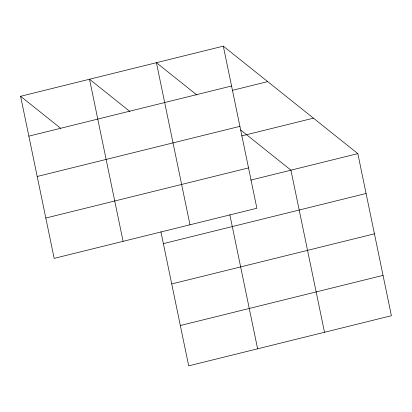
<?xml version="1.0" encoding="UTF-8"?>
<svg xmlns="http://www.w3.org/2000/svg" width="412" height="412" viewBox="0 0 412 412"><rect width="100%" height="100%" fill="white"/><g stroke="black" fill="none" stroke-linecap="round" stroke-linejoin="round"><path stroke-width="0.62" d="M223.309 46.149L256.877 208.245L54.168 258.375L20.6 96.279L223.309 46.149L357.832 153.625L391.4 315.721L188.691 365.851L160.922 231.781M28.855 136.135L231.565 86.005M232.399 90.346L267.702 81.617M37.209 176.475L239.918 126.345M241.592 135.929L313.439 118.162M45.814 218.036L248.524 167.905M250.676 180.126L357.832 153.625M163.373 243.616L366.088 193.486M171.727 283.95L374.441 233.82M180.338 325.511L383.047 275.381M196.864 95.007L156.416 62.691L189.983 224.787M240.582 129.935L290.939 170.171L324.507 332.263M129.965 111.549L89.522 79.233L123.09 241.329M20.6 96.279L60.554 128.199M229.845 214.74L257.613 348.804"/></g></svg>
